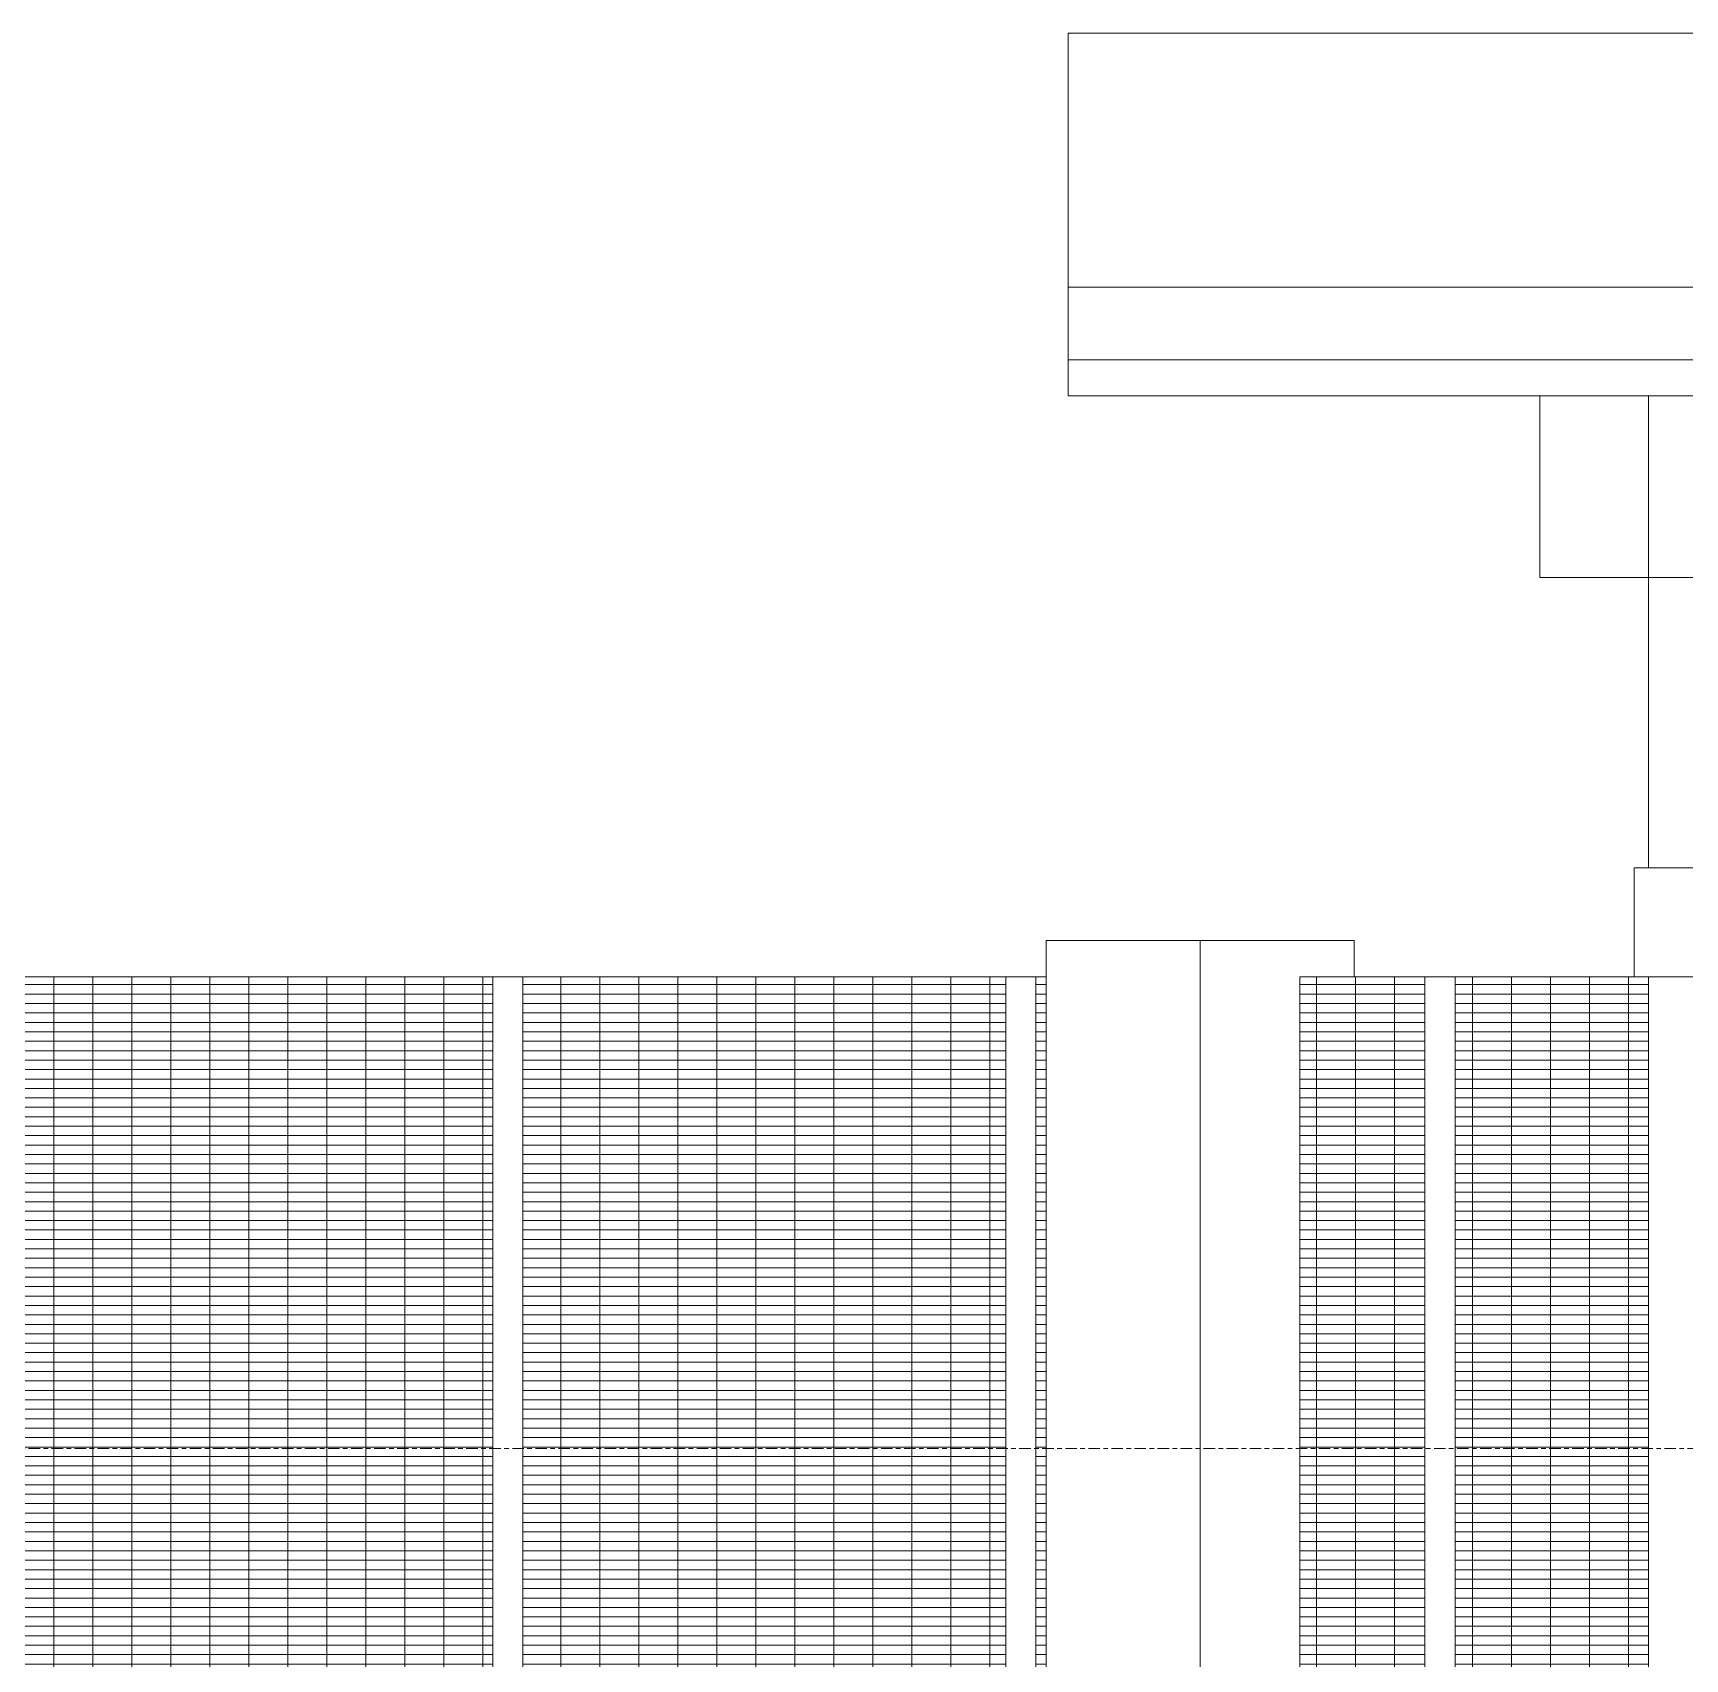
# Model space of a CAD drawing. Header units: millimetres. Extents: x 3451 to 201731, y -8641 to 35300.
# Drawn here: x 79192 to 81468, y 1910 to 4150 of the extents above; entities that cross this region are included whole.
import ezdxf

# ---------------------------------------------------------------- set-up
doc = ezdxf.new("R2010")
doc.units = ezdxf.units.MM
doc.linetypes.add('Centre', pattern=[31.75, 6.35, -4.7625, 15.875, -4.7625])
for name, color, linetype, lineweight in [('A-FLOR', 192, 'Continuous', 9), ('A-FLOR-HRAL', 11, 'Continuous', 9), ('A-FLOR-LEVL-2', 51, 'Centre', 9), ('A-WALL', 113, 'Continuous', 9), ('S-BEAM', 12, 'Continuous', 9), ('S-COLS', 52, 'Continuous', 9)]:
    doc.layers.add(name, color=color, linetype=linetype, lineweight=lineweight)

# ---------------------------------------------------------------- blocks, each defined once
blk = doc.blocks.new('NBS_CLDPhysicalSecuritySystems_MtlMeshPnlFncngSym_CLDModsecSecurusS3_InfillPanel - NBS_CLDPhysicalSecuritySystems_MtlMeshPnlFncngSym_CLDModsecSecurusS2_InfillPanel-2369348-TKCS_MẶT CẮT C')
at = {"layer": 'A-FLOR-HRAL'}
h = blk.add_hatch(dxfattribs=at)
h.set_pattern_fill('FP_10', color=256, style=0, pattern_type=2)
h.set_pattern_definition([(0, (84131.143, 850), (0, 13), []), (90, (84131.143, 850), (-53.74, 3e-15), [])])
h.paths.add_polyline_path([(80937.4, 971), (81109.9, 971), (81109.9, 2850), (80937.4, 2850), (80937.4, 1555.1)])
h.paths.add_polyline_path([(81418.2, 971), (81418.2, 2850), (81151.4, 2850), (81151.4, 971), (81243.1, 971)])
h.paths.add_polyline_path([(83815.4, 1300), (83938.3, 1300), (83938.3, 1350), (83343.2, 1350), (83343.2, 2800), (83938.3, 2800), (83938.3, 2850), (83272.7, 2850), (83272.7, 2800), (83293.2, 2800), (83293.2, 1350), (83272.7, 1350), (83272.7, 1300), (83343.2, 1300)])
h.paths.add_polyline_path([(82565.6, 1300), (83231.2, 1300), (83231.2, 1350), (83068.2, 1350), (83068.2, 2800), (83231.2, 2800), (83231.2, 2850), (82565.6, 2850), (82565.6, 2823.9)])
h.paths.add_polyline_path([(82524.1, 1300), (82524.1, 2850), (82518.2, 2850), (82518.2, 1300)])
h.paths.add_polyline_path([(83979.8, 1300), (83994, 1300), (83994, 1350), (83979.8, 1350)])
h.paths.add_polyline_path([(82568.2, 1350), (82568.2, 2800), (83018.2, 2800), (83018.2, 1350)])
h.paths.add_polyline_path([(83979.8, 2800), (83994, 2800), (83994, 2850), (83979.8, 2850)])
for p, q in [((81110.1, 2850), (80937.4, 2850)), ((80937.4, 2850), (80937.4, 970.6)), ((81109.9, 2850), (81109.9, 971)), ((81111.1, 2850), (81109.9, 2850)), ((81133.7, 2850), (81111.1, 2850)), ((81139.4, 2850), (81133.7, 2850)), ((81151.4, 2850), (81139.4, 2850)), ((81151.4, 2850), (81151.4, 971)), ((81398.2, 2850), (81151.4, 2850))]:
    blk.add_line(p, q, dxfattribs=at)
blk = doc.blocks.new('NBS_CLDPhysicalSecuritySystems_MtlMeshPnlFncngSym_CLDModsecSecurusS3_InfillPanel - NBS_CLDPhysicalSecuritySystems_MtlMeshPnlFncngSym_CLDModsecSecurusS2_InfillPanel-2369358-TKCS_MẶT CẮT C')
at = {"layer": 'A-FLOR-HRAL'}
h = blk.add_hatch(dxfattribs=at)
h.set_pattern_fill('FP_11', color=256, style=0, pattern_type=2)
h.set_pattern_definition([(0, (80725.255, 850), (0, 13), []), (90, (80725.255, 850), (-53.74, 3e-15), [])])
h.paths.add_polyline_path([(79313.9, 971), (79825.4, 971), (79825.4, 2850), (79159.7, 2850), (79159.7, 971)])
h.paths.add_polyline_path([(79866.8, 971), (80532.5, 971), (80532.5, 2850), (79866.8, 2850), (79866.8, 2154.6)])
h.paths.add_polyline_path([(79046.9, 971), (79118.2, 971), (79118.2, 2850), (79046.9, 2850), (79046.9, 2154.6)])
h.paths.add_polyline_path([(80588.1, 971), (80588.1, 2850), (80573.9, 2850), (80573.9, 971)])
h.paths.add_polyline_path([(77555.4, 1050), (77704, 1050), (77704, 1114.8), (77555.4, 1114.8)])
h.paths.add_polyline_path([(77745.5, 1050), (77836.9, 1050), (77836.9, 1114.8), (77745.5, 1114.8)])
h.paths.add_polyline_path([(77704, 1184.3), (77704, 1214.8), (77555.4, 1214.8), (77555.4, 1184.3), (77683.8, 1184.3)])
h.paths.add_polyline_path([(77772.9, 1184.3), (77836.9, 1184.3), (77836.9, 1214.8), (77745.5, 1214.8), (77745.5, 1184.3)])
h.paths.add_polyline_path([(77555.4, 1284.3), (77704, 1284.3), (77704, 1314.8), (77555.4, 1314.8)])
h.paths.add_polyline_path([(77836.9, 1284.3), (77836.9, 1314.8), (77745.5, 1314.8), (77745.5, 1284.3)])
h.paths.add_polyline_path([(77745.5, 1384.3), (77836.9, 1384.3), (77836.9, 1414.8), (77745.5, 1414.8)])
h.paths.add_polyline_path([(77704, 1384.3), (77704, 1414.8), (77555.4, 1414.8), (77555.4, 1384.3)])
h.paths.add_polyline_path([(77745.5, 1484.3), (77836.9, 1484.3), (77836.9, 1500), (77745.5, 1500), (77745.5, 1490)])
h.paths.add_polyline_path([(77704, 1484.3), (77704, 1500), (77555.4, 1500), (77555.4, 1484.3)])
for p, q in [((79825.5, 2850), (79159.7, 2850)), ((79825.4, 2850), (79825.4, 971)), ((79826.5, 2850), (79825.4, 2850)), ((79849.1, 2850), (79826.5, 2850)), ((79854.8, 2850), (79849.1, 2850)), ((79866.8, 2850), (79854.8, 2850)), ((79866.8, 2850), (79866.8, 971)), ((80532.6, 2850), (79866.8, 2850)), ((80532.5, 2850), (80532.5, 971)), ((80533.6, 2850), (80532.5, 2850)), ((80556.3, 2850), (80533.6, 2850)), ((80561.9, 2850), (80556.3, 2850)), ((80573.9, 2850), (80561.9, 2850)), ((80573.9, 2850), (80573.9, 971)), ((80588.1, 2850), (80573.9, 2850))]:
    blk.add_line(p, q, dxfattribs=at)

msp = doc.modelspace()

# ---------------------------------------------------------------- linework, layer by layer
at = {"layer": 'A-FLOR'}
for p, q in [((80618.2, 3800), (84418.2, 3800)), ((80618.2, 3700), (80618.2, 3650)), ((84418.2, 3650), (80618.2, 3650)), ((81398.2, 3000), (85118.2, 3000)), ((81398.2, 3000), (81398.2, 2850)), ((85118.2, 2850), (81398.2, 2850))]:
    msp.add_line(p, q, dxfattribs=at)
at = {"layer": 'A-FLOR-LEVL-2'}
msp.add_line((3450.8, 2200), (93442.9, 2200), dxfattribs=at)
at = {"layer": 'A-WALL'}
for p, q in [((84418.2, 4150), (80618.2, 4150)), ((80618.2, 4150), (80618.2, 3700)), ((80618.2, 3700), (84418.2, 3700))]:
    msp.add_line(p, q, dxfattribs=at)
at = {"layer": 'S-BEAM'}
for p, q in [((81268.2, 3650), (81268.2, 3400)), ((81418.2, 3400), (81418.2, 3650)), ((81418.2, 3400), (81268.2, 3400)), ((81718.2, 3400), (81418.2, 3400))]:
    msp.add_line(p, q, dxfattribs=at)
at = {"layer": 'S-COLS'}
for p, q in [((81418.2, 3400), (81418.2, 3000)), ((80588.1, 2900), (80588.1, 410)), ((80800.2, 2900), (80588.1, 2900)), ((80800.2, 2900), (80800.2, 410)), ((81012.3, 2900), (80800.2, 2900)), ((81012.3, 2850), (81012.3, 2900)), ((81418.2, 2850), (81418.2, 400))]:
    msp.add_line(p, q, dxfattribs=at)

# ---------------------------------------------------------------- block references
at = {"layer": 'A-FLOR-HRAL'}
for name in ['NBS_CLDPhysicalSecuritySystems_MtlMeshPnlFncngSym_CLDModsecSecurusS3_InfillPanel - NBS_CLDPhysicalSecuritySystems_MtlMeshPnlFncngSym_CLDModsecSecurusS2_InfillPanel-2369358-TKCS_MẶT CẮT C', 'NBS_CLDPhysicalSecuritySystems_MtlMeshPnlFncngSym_CLDModsecSecurusS3_InfillPanel - NBS_CLDPhysicalSecuritySystems_MtlMeshPnlFncngSym_CLDModsecSecurusS2_InfillPanel-2369348-TKCS_MẶT CẮT C']:
    msp.add_blockref(name, (0, 0), dxfattribs=at)

doc.saveas('drawing.dxf')
